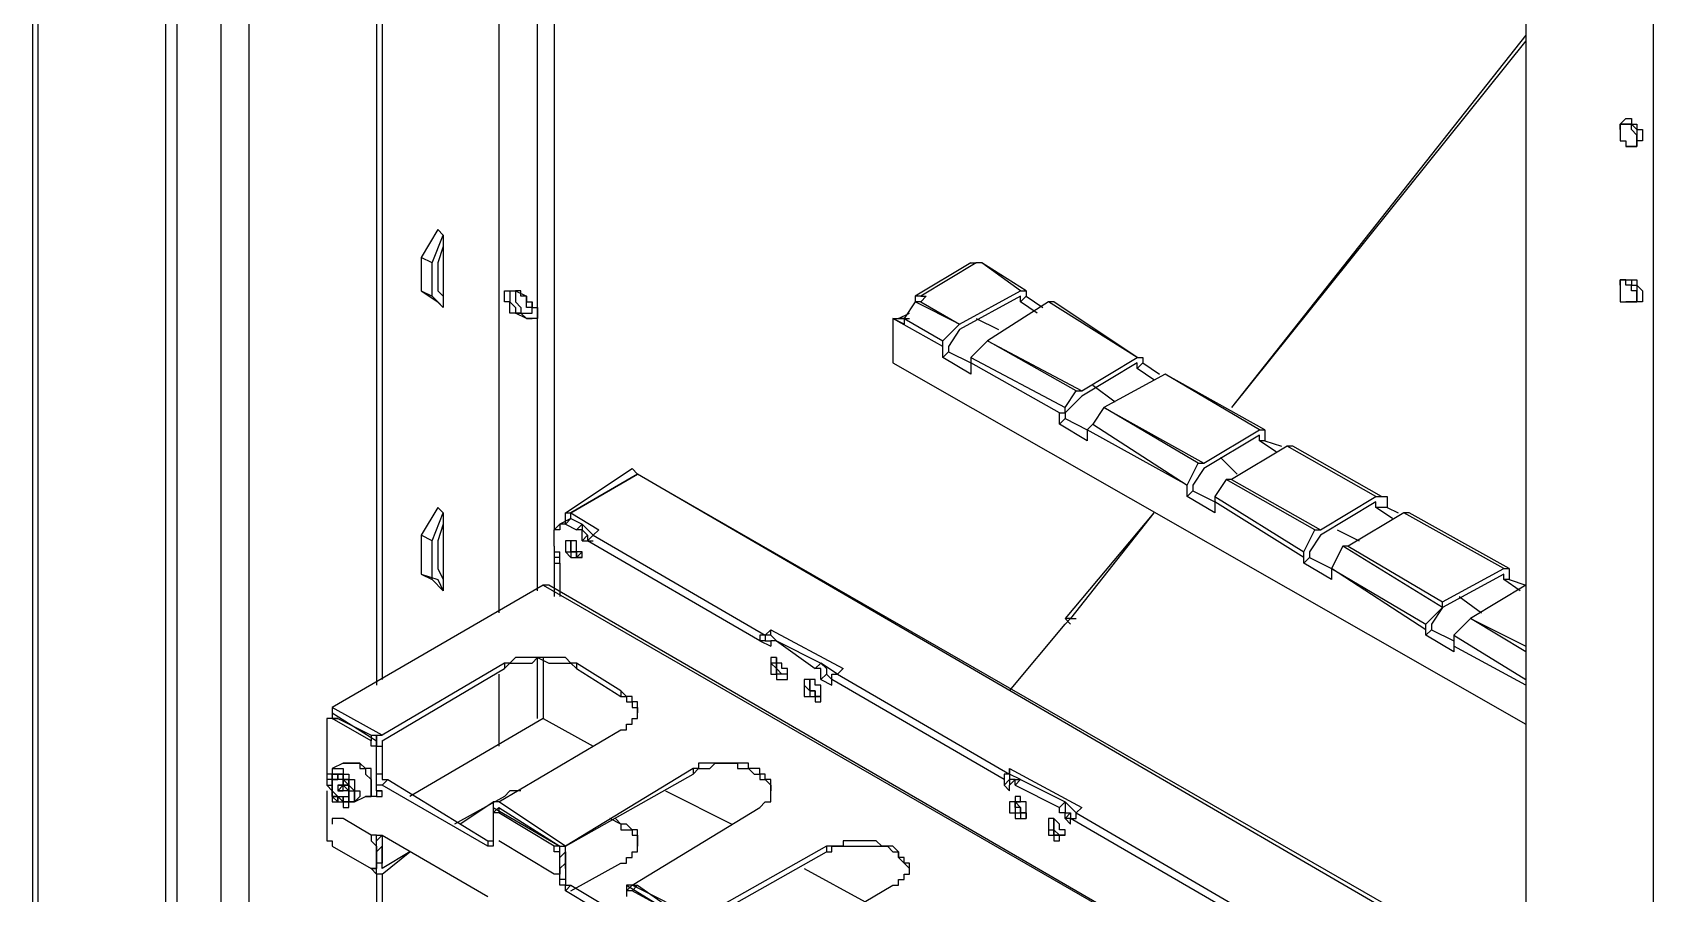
# Model space of a CAD drawing. Header units: millimetres. Extents: x 929 to 1725, y 58 to 532.
# Drawn here: x 1016.04 to 1050.21, y 164.45 to 182.59 of the extents above; entities that cross this region are included whole.
import ezdxf

# ---------------------------------------------------------------- set-up
doc = ezdxf.new("R2010")
doc.units = ezdxf.units.MM
doc.header["$MEASUREMENT"] = 0
doc.layers.add('TT-WIRE-EQPM', color=6, linetype='CONTINUOUS')

msp = doc.modelspace()

# ---------------------------------------------------------------- linework, layer by layer
at = {"layer": 'TT-WIRE-EQPM', "linetype": 'Continuous'}
for points in [[(1016.03762, 224.19909), (1016.03762, 94.98515)], [(1016.15466, 224.19909), (1016.15466, 94.86811)], [(1018.84662, 93.22953), (1018.84662, 222.67755)], [(1019.0807, 219.51742), (1019.0807, 96.27261)], [(1020.01704, 96.85782), (1020.01704, 219.04926)], [(1020.01704, 96.74077), (1020.01704, 219.04926)], [(1020.60224, 218.69813), (1020.60224, 99.78386)], [(1047.52181, 206.05764), (1047.52181, 76.72666), (1050.21377, 75.08808), (1050.21377, 204.41906)], [(1047.52181, 206.05764), (1047.52181, 76.72666)], [(1023.2942, 200.3226), (1023.2942, 168.83841)], [(1023.41124, 200.3226), (1023.41124, 168.95545)], [(1025.86912, 198.9181), (1025.86912, 170.35995)], [(1026.68841, 170.82811), (1026.68841, 198.33289)], [(1027.03953, 198.21585), (1027.03953, 172.11557)], [(1047.52181, 182.53227), (1041.31861, 174.69049)], [(1047.52181, 182.41523), (1041.31861, 174.69049)], [(1049.62856, 180.77665), (1049.51152, 180.65961)], [(1049.51152, 180.54257), (1049.51152, 180.65961), (1049.51152, 180.65961), (1049.51152, 180.65961), (1049.62856, 180.65961), (1049.62856, 180.65961)], [(1049.7456, 180.19144), (1049.86265, 180.19144), (1049.86265, 180.30848), (1049.86265, 180.42553), (1049.86265, 180.42553), (1049.7456, 180.54257), (1049.7456, 180.54257), (1049.7456, 180.65961), (1049.62856, 180.65961), (1049.62856, 180.65961), (1049.51152, 180.65961), (1049.51152, 180.65961), (1049.51152, 180.54257), (1049.51152, 180.54257), (1049.51152, 180.42553), (1049.51152, 180.42553), (1049.51152, 180.42553), (1049.51152, 180.30848), (1049.51152, 180.30848), (1049.62856, 180.30848), (1049.62856, 180.19144), (1049.7456, 180.19144)], [(1049.62856, 180.77665), (1049.7456, 180.77665), (1049.7456, 180.65961)], [(1049.62856, 180.65961), (1049.7456, 180.65961), (1049.7456, 180.65961), (1049.86265, 180.54257), (1049.86265, 180.54257), (1049.86265, 180.54257), (1049.86265, 180.42553), (1049.86265, 180.30848), (1049.86265, 180.19144), (1049.86265, 180.19144), (1049.7456, 180.19144), (1049.62856, 180.19144)], [(1049.7456, 180.65961), (1049.86265, 180.65961), (1049.86265, 180.65961), (1049.86265, 180.65961), (1049.86265, 180.54257), (1049.97969, 180.54257), (1049.97969, 180.30848), (1049.97969, 180.30848), (1049.86265, 180.30848), (1049.86265, 180.19144)], [(1049.62856, 180.19144), (1049.7456, 180.19144)], [(1024.46462, 177.73357), (1024.6987, 178.31878), (1024.58166, 178.43582), (1024.23053, 177.85061)], [(1024.6987, 178.08469), (1024.58166, 177.73357)], [(1024.6987, 178.31878), (1024.6987, 177.03132)], [(1024.6987, 178.08469), (1024.6987, 177.03132)], [(1024.46462, 177.03132), (1024.46462, 177.73357), (1024.23053, 177.85061), (1024.23053, 177.14836), (1024.46462, 177.03132)], [(1024.58166, 177.73357), (1024.58166, 177.14836)], [(1035.81765, 177.73357), (1034.64724, 177.03132)], [(1034.76428, 176.91428), (1035.58357, 176.44611), (1036.87103, 177.14836), (1036.05174, 177.73357), (1035.93469, 177.73357), (1034.76428, 177.03132), (1034.88132, 177.03132), (1034.76428, 176.91428)], [(1035.81765, 177.73357), (1035.81765, 177.73357), (1035.81765, 177.73357), (1035.93469, 177.73357)], [(1036.98807, 177.14836), (1036.05174, 177.73357), (1036.05174, 177.73357)], [(1049.51152, 177.2654), (1049.51152, 177.2654), (1049.51152, 177.38244), (1049.51152, 177.38244), (1049.62856, 177.38244), (1049.62856, 177.38244)], [(1049.62856, 177.38244), (1049.51152, 177.38244)], [(1049.7456, 176.91428), (1049.86265, 176.91428), (1049.86265, 176.91428), (1049.86265, 177.03132), (1049.86265, 177.03132), (1049.86265, 177.14836), (1049.7456, 177.14836), (1049.7456, 177.2654), (1049.7456, 177.2654), (1049.62856, 177.2654), (1049.62856, 177.38244), (1049.51152, 177.38244), (1049.51152, 177.2654), (1049.51152, 177.2654), (1049.51152, 177.2654), (1049.51152, 177.14836), (1049.51152, 177.14836), (1049.51152, 177.14836), (1049.51152, 177.14836), (1049.51152, 177.03132), (1049.51152, 177.03132), (1049.51152, 176.91428), (1049.62856, 176.91428), (1049.62856, 176.91428), (1049.7456, 176.91428)], [(1049.62856, 177.38244), (1049.7456, 177.38244), (1049.7456, 177.38244)], [(1049.62856, 177.38244), (1049.7456, 177.38244), (1049.7456, 177.2654), (1049.86265, 177.2654), (1049.86265, 177.14836), (1049.86265, 177.14836), (1049.86265, 177.03132), (1049.86265, 176.91428), (1049.86265, 176.91428), (1049.86265, 176.91428), (1049.86265, 176.91428), (1049.7456, 176.91428), (1049.7456, 176.91428), (1049.62856, 176.91428)], [(1049.7456, 177.38244), (1049.86265, 177.38244), (1049.86265, 177.38244), (1049.86265, 177.2654), (1049.86265, 177.2654), (1049.97969, 177.14836), (1049.97969, 176.91428), (1049.86265, 176.91428)], [(1024.23053, 177.14836), (1024.58166, 176.91428), (1024.6987, 176.79724)], [(1024.58166, 177.14836), (1024.6987, 177.03132)], [(1026.22024, 177.14836), (1026.45432, 177.03132), (1026.45432, 177.03132), (1026.45432, 177.03132), (1026.45432, 176.91428), (1026.57137, 176.91428), (1026.57137, 176.91428), (1026.57137, 176.91428), (1026.57137, 176.79724), (1026.68841, 176.79724), (1026.68841, 176.68019), (1026.68841, 176.68019), (1026.68841, 176.56315), (1026.68841, 176.56315), (1026.57137, 176.56315), (1026.57137, 176.56315), (1026.45432, 176.56315), (1026.22024, 176.68019), (1026.1032, 176.68019), (1026.1032, 176.68019), (1026.1032, 176.79724), (1026.1032, 176.79724), (1026.1032, 176.91428), (1025.98616, 176.91428), (1025.98616, 176.91428), (1025.98616, 177.03132), (1025.98616, 177.03132), (1025.98616, 177.14836), (1025.98616, 177.14836), (1026.1032, 177.14836), (1026.22024, 177.14836), (1026.22024, 177.14836)], [(1026.1032, 177.14836), (1026.1032, 177.14836), (1026.1032, 177.14836), (1026.1032, 177.03132), (1026.1032, 177.03132), (1026.1032, 176.91428), (1026.1032, 176.91428), (1026.1032, 176.91428), (1026.22024, 176.79724), (1026.22024, 176.79724), (1026.22024, 176.68019), (1026.33728, 176.68019), (1026.45432, 176.56315), (1026.57137, 176.56315)], [(1026.33728, 177.14836), (1026.22024, 177.14836), (1026.22024, 177.03132), (1026.22024, 177.03132), (1026.22024, 176.91428), (1026.22024, 176.91428), (1026.33728, 176.79724), (1026.33728, 176.79724), (1026.33728, 176.68019), (1026.45432, 176.68019)], [(1026.57137, 176.79724), (1026.45432, 176.79724), (1026.45432, 176.91428), (1026.45432, 176.91428), (1026.45432, 177.03132), (1026.33728, 177.03132), (1026.33728, 177.14836)], [(1036.87103, 177.14836), (1036.98807, 177.14836), (1036.98807, 177.14836), (1036.98807, 177.14836), (1036.98807, 177.14836)], [(1036.98807, 177.14836), (1036.98807, 177.03132), (1037.33919, 176.79724)], [(1049.51152, 177.2654), (1049.51152, 177.14836)], [(1024.6987, 176.79724), (1024.46462, 177.03132)], [(1024.6987, 177.03132), (1024.6987, 176.79724)], [(1026.45432, 176.68019), (1026.45432, 176.68019), (1026.45432, 176.68019), (1026.57137, 176.68019), (1026.57137, 176.79724), (1026.57137, 176.91428), (1026.57137, 176.91428)], [(1034.29611, 176.56315), (1034.41315, 176.56315), (1035.23245, 176.09499), (1035.58357, 176.44611), (1034.64724, 176.91428), (1034.41315, 176.56315)], [(1034.76428, 177.03132), (1034.64724, 177.03132), (1034.64724, 177.03132), (1034.64724, 176.91428)], [(1034.76428, 176.91428), (1034.64724, 176.91428), (1034.64724, 176.91428)], [(1036.87103, 177.03132), (1035.58357, 176.32907)], [(1036.16878, 176.09499), (1038.15849, 175.04161), (1039.3289, 175.74386), (1037.45624, 176.91428), (1036.16878, 176.09499)], [(1037.22215, 176.68019), (1036.87103, 176.91428), (1036.87103, 177.03132)], [(1036.98807, 177.03132), (1036.87103, 176.91428)], [(1037.57328, 176.91428), (1037.45624, 176.91428)], [(1039.3289, 175.74386), (1037.57328, 176.91428)], [(1049.62856, 176.91428), (1049.7456, 176.91428)], [(1026.33728, 176.68019), (1026.22024, 176.68019)], [(1046.00027, 169.6577), (1046.00027, 169.54066), (1045.41507, 169.89178), (1045.41507, 170.00882), (1043.42536, 171.29628), (1043.42536, 171.0622), (1042.84015, 171.41332), (1042.84015, 171.53036), (1040.96748, 172.70078), (1040.96748, 172.4667), (1040.38228, 172.81782), (1040.38228, 173.0519), (1038.27553, 174.22232), (1038.27553, 173.98824), (1037.69032, 174.33936), (1037.69032, 174.57345), (1035.81765, 175.62682), (1035.81765, 175.39274), (1035.23245, 175.74386), (1035.23245, 175.97794), (1034.17907, 176.56315), (1034.17907, 175.62682), (1047.52181, 168.01911)], [(1034.41315, 176.56315), (1034.41315, 176.56315), (1034.41315, 176.44611), (1034.41315, 176.44611), (1034.17907, 176.56315)], [(1034.17907, 176.56315), (1034.29611, 176.56315)], [(1034.29611, 176.56315), (1034.29611, 176.56315), (1034.5302, 176.68019)], [(1034.41315, 176.56315), (1034.29611, 176.56315)], [(1034.41315, 176.56315), (1034.5302, 176.56315)], [(1035.93469, 176.56315), (1036.40286, 176.32907)], [(1035.23245, 175.97794), (1035.23245, 175.97794), (1035.23245, 175.97794), (1035.23245, 175.97794), (1035.23245, 176.09499)], [(1035.58357, 176.32907), (1035.34949, 175.97794)], [(1037.80736, 174.69049), (1038.04144, 175.04161), (1036.16878, 176.09499), (1035.81765, 175.74386), (1037.80736, 174.69049)], [(1035.23245, 175.74386), (1035.34949, 175.8609)], [(1035.34949, 175.97794), (1035.34949, 175.8609), (1035.81765, 175.62682)], [(1035.81765, 175.74386), (1035.81765, 175.62682), (1035.81765, 175.62682), (1035.81765, 175.62682), (1035.81765, 175.62682)], [(1039.3289, 175.74386), (1039.44594, 175.74386), (1039.44594, 175.74386), (1039.44594, 175.62682)], [(1039.3289, 175.62682), (1038.15849, 174.92457)], [(1039.91411, 175.39274), (1038.62665, 174.69049), (1040.7334, 173.52007), (1041.90382, 174.22232), (1039.91411, 175.39274)], [(1039.68003, 175.27569), (1039.3289, 175.50978), (1039.3289, 175.62682)], [(1039.44594, 175.62682), (1039.3289, 175.50978)], [(1039.44594, 175.62682), (1039.44594, 175.62682), (1039.79707, 175.39274)], [(1042.02086, 174.22232), (1039.91411, 175.39274), (1039.91411, 175.39274)], [(1038.04144, 175.04161), (1038.04144, 175.04161), (1038.04144, 175.04161), (1038.15849, 175.04161)], [(1038.39257, 175.15865), (1038.86073, 174.80753)], [(1037.69032, 174.57345), (1037.69032, 174.57345), (1037.69032, 174.57345), (1037.80736, 174.57345), (1037.80736, 174.69049)], [(1038.15849, 174.92457), (1037.80736, 174.57345)], [(1038.62665, 174.69049), (1038.39257, 174.33936), (1040.38228, 173.0519), (1040.61636, 173.52007), (1038.62665, 174.69049)], [(1037.69032, 174.33936), (1037.80736, 174.4564)], [(1037.80736, 174.57345), (1037.80736, 174.4564), (1038.27553, 174.22232)], [(1038.39257, 174.33936), (1038.27553, 174.22232), (1038.27553, 174.22232), (1038.27553, 174.22232)], [(1041.90382, 174.10528), (1040.7334, 173.40303)], [(1041.90382, 174.22232), (1041.90382, 174.22232), (1042.02086, 174.22232), (1042.02086, 174.22232), (1042.02086, 174.22232)], [(1042.25494, 173.75415), (1041.90382, 173.98824), (1041.90382, 174.10528)], [(1042.02086, 173.98824), (1041.90382, 173.98824)], [(1042.02086, 174.22232), (1042.02086, 173.98824), (1042.37198, 173.8712)], [(1041.08453, 173.63711), (1041.43565, 173.28599)], [(1042.48902, 173.8712), (1041.31861, 173.16895), (1043.19127, 172.11557), (1044.36169, 172.81782), (1042.48902, 173.8712)], [(1044.47873, 172.81782), (1042.60607, 173.8712), (1042.48902, 173.8712)], [(1027.27362, 172.23261), (1027.27362, 172.4667), (1028.67811, 173.40303), (1028.67811, 173.40303)], [(1027.39066, 172.34965), (1027.39066, 172.4667), (1028.79516, 173.28599), (1028.67811, 173.40303)], [(1047.52181, 162.40112), (1028.79516, 173.28599), (1027.39066, 172.4667), (1027.97587, 172.11557), (1027.85882, 171.99853), (1031.48711, 169.89178)], [(1028.79516, 173.28599), (1028.67811, 173.40303)], [(1047.52181, 162.51816), (1028.79516, 173.28599)], [(1040.7334, 173.40303), (1040.49932, 173.0519)], [(1040.61636, 173.52007), (1040.7334, 173.52007), (1040.7334, 173.52007), (1040.7334, 173.52007)], [(1040.38228, 172.81782), (1040.49932, 172.93486)], [(1040.49932, 173.0519), (1040.49932, 172.93486), (1040.96748, 172.70078)], [(1043.07423, 172.11557), (1041.20157, 173.16895), (1040.96748, 172.81782), (1042.84015, 171.6474), (1043.07423, 172.11557)], [(1041.31861, 173.16895), (1041.20157, 173.16895)], [(1040.96748, 172.81782), (1040.96748, 172.81782), (1040.96748, 172.81782), (1040.96748, 172.70078), (1040.96748, 172.70078)], [(1044.36169, 172.70078), (1043.19127, 171.99853)], [(1044.36169, 172.81782), (1044.47873, 172.81782), (1044.47873, 172.81782), (1044.47873, 172.81782), (1044.47873, 172.81782), (1044.59577, 172.81782), (1044.59577, 172.81782)], [(1044.71282, 172.34965), (1044.36169, 172.58374), (1044.36169, 172.70078)], [(1044.59577, 172.81782), (1044.59577, 172.58374), (1044.82986, 172.4667)], [(1024.46462, 171.88149), (1024.6987, 172.4667), (1024.58166, 172.58374), (1024.23053, 171.99853)], [(1024.6987, 172.4667), (1024.6987, 171.0622)], [(1027.39066, 172.34965), (1027.15657, 172.23261)], [(1027.27362, 172.4667), (1027.39066, 172.4667)], [(1027.39066, 172.34965), (1027.27362, 172.23261)], [(1027.39066, 172.34965), (1027.39066, 172.4667)], [(1027.39066, 172.34965), (1027.39066, 172.34965), (1027.62474, 172.23261), (1027.62474, 172.11557), (1027.62474, 172.11557), (1027.62474, 172.11557), (1027.74178, 171.99853), (1027.74178, 171.99853), (1027.74178, 171.88149)], [(1039.68003, 172.4667), (1037.9244, 170.24291), (1037.9244, 170.24291), (1037.80736, 170.12586), (1037.80736, 170.12586)], [(1039.68003, 172.4667), (1037.80736, 170.24291)], [(1043.77648, 171.76445), (1045.76619, 170.59403), (1047.05365, 171.29628), (1044.9469, 172.4667), (1043.77648, 171.76445)], [(1044.59577, 172.58374), (1044.36169, 172.58374)], [(1045.06394, 172.4667), (1044.9469, 172.4667), (1044.9469, 172.4667)], [(1047.17069, 171.29628), (1045.06394, 172.4667)], [(1024.46462, 171.0622), (1024.46462, 171.88149), (1024.23053, 171.99853), (1024.23053, 171.17924), (1024.46462, 171.0622)], [(1024.6987, 172.23261), (1024.58166, 171.88149)], [(1024.6987, 172.11557), (1024.6987, 171.17924)], [(1027.15657, 172.23261), (1027.03953, 172.11557)], [(1027.03953, 171.76445), (1027.03953, 172.11557)], [(1027.15657, 172.11557), (1027.03953, 172.11557), (1027.03953, 172.11557)], [(1027.27362, 172.23261), (1027.15657, 172.23261), (1027.15657, 172.23261), (1027.15657, 172.11557)], [(1027.27362, 172.23261), (1027.5077, 172.11557), (1027.62474, 172.23261)], [(1027.62474, 171.88149), (1027.62474, 171.99853), (1027.62474, 171.99853), (1027.62474, 172.11557), (1027.5077, 172.11557), (1027.5077, 172.11557), (1027.5077, 172.11557)], [(1027.85882, 171.99853), (1027.62474, 172.23261)], [(1027.74178, 171.99853), (1027.62474, 171.88149)], [(1027.74178, 171.99853), (1027.62474, 171.88149)], [(1027.74178, 171.88149), (1027.74178, 171.88149), (1027.74178, 171.88149), (1027.85882, 171.99853), (1027.85882, 171.99853), (1027.85882, 171.99853)], [(1043.19127, 171.99853), (1042.95719, 171.6474)], [(1043.07423, 172.11557), (1043.19127, 172.11557), (1043.19127, 172.11557)], [(1043.5424, 172.11557), (1044.01057, 171.88149)], [(1024.58166, 171.88149), (1024.58166, 171.29628)], [(1027.03953, 171.76445), (1027.03953, 171.76445), (1027.03953, 171.6474), (1027.03953, 171.6474), (1027.03953, 171.6474), (1027.15657, 171.6474), (1027.15657, 171.6474)], [(1027.03953, 171.6474), (1027.03953, 170.82811)], [(1027.15657, 171.41332), (1027.15657, 171.6474)], [(1027.5077, 171.53036), (1027.5077, 171.53036), (1027.62474, 171.53036), (1027.62474, 171.6474), (1027.62474, 171.6474), (1027.5077, 171.6474), (1027.5077, 171.76445), (1027.5077, 171.76445), (1027.5077, 171.76445), (1027.5077, 171.88149), (1027.39066, 171.88149), (1027.39066, 171.88149), (1027.39066, 171.88149), (1027.39066, 171.88149), (1027.27362, 171.88149), (1027.27362, 171.88149), (1027.27362, 171.88149), (1027.27362, 171.88149), (1027.27362, 171.76445), (1027.27362, 171.76445), (1027.27362, 171.6474), (1027.27362, 171.6474), (1027.27362, 171.6474), (1027.39066, 171.53036), (1027.39066, 171.53036), (1027.5077, 171.53036)], [(1027.39066, 171.88149), (1027.27362, 171.88149), (1027.27362, 171.88149), (1027.27362, 171.76445), (1027.27362, 171.76445), (1027.27362, 171.6474), (1027.39066, 171.6474), (1027.39066, 171.6474), (1027.39066, 171.6474), (1027.39066, 171.53036), (1027.5077, 171.53036), (1027.62474, 171.6474), (1027.62474, 171.6474)], [(1027.39066, 171.88149), (1027.39066, 171.76445), (1027.39066, 171.76445), (1027.39066, 171.6474), (1027.39066, 171.6474), (1027.5077, 171.6474), (1027.5077, 171.53036), (1027.5077, 171.53036), (1027.5077, 171.6474)], [(1027.39066, 171.76445), (1027.39066, 171.88149)], [(1027.62474, 171.53036), (1027.5077, 171.53036), (1027.5077, 171.6474), (1027.39066, 171.6474), (1027.39066, 171.6474), (1027.39066, 171.6474), (1027.39066, 171.6474), (1027.39066, 171.76445), (1027.39066, 171.76445), (1027.39066, 171.88149), (1027.39066, 171.88149), (1027.39066, 171.88149)], [(1027.62474, 171.88149), (1027.74178, 171.88149)], [(1027.74178, 171.88149), (1027.85882, 171.88149)], [(1031.37007, 169.77474), (1027.74178, 171.88149)], [(1042.84015, 171.53036), (1042.84015, 171.6474), (1042.84015, 171.6474), (1042.84015, 171.6474), (1042.84015, 171.6474)], [(1042.95719, 171.6474), (1042.95719, 171.53036), (1043.42536, 171.29628)], [(1045.41507, 170.12586), (1045.76619, 170.47699), (1043.65944, 171.76445), (1043.42536, 171.29628), (1045.41507, 170.12586)], [(1043.77648, 171.76445), (1043.65944, 171.76445), (1043.65944, 171.76445)], [(1024.58166, 171.29628), (1024.6987, 171.0622)], [(1027.15657, 171.53036), (1027.03953, 171.53036), (1027.03953, 171.53036), (1027.03953, 171.41332), (1027.15657, 171.41332), (1027.15657, 171.41332), (1027.15657, 171.41332)], [(1027.03953, 171.53036), (1027.03953, 170.71107)], [(1027.15657, 171.41332), (1027.15657, 170.71107)], [(1042.84015, 171.41332), (1042.95719, 171.53036)], [(1047.05365, 171.29628), (1047.17069, 171.29628), (1047.17069, 171.29628)], [(1047.17069, 171.29628), (1047.17069, 171.0622), (1047.52181, 170.94516)], [(1026.80545, 170.94516), (1022.35787, 168.37024)], [(1024.23053, 171.17924), (1024.58166, 171.0622), (1024.6987, 170.82811)], [(1024.6987, 170.82811), (1024.46462, 171.0622)], [(1024.6987, 171.0622), (1024.6987, 170.82811)], [(1047.52181, 159.00691), (1026.92249, 170.94516), (1026.80545, 170.94516), (1047.52181, 159.00691)], [(1047.05365, 171.17924), (1045.76619, 170.47699)], [(1047.52181, 170.94516), (1046.3514, 170.24291), (1047.52181, 169.6577)], [(1047.40477, 170.82811), (1047.05365, 171.0622), (1047.05365, 171.17924)], [(1047.17069, 171.0622), (1047.05365, 171.0622)], [(1045.76619, 170.47699), (1045.76619, 170.59403), (1045.76619, 170.59403), (1045.76619, 170.59403)], [(1046.11731, 170.71107), (1046.58548, 170.35995)], [(1037.9244, 170.12586), (1037.80736, 170.24291)], [(1037.9244, 170.24291), (1037.80736, 170.24291)], [(1037.9244, 170.24291), (1038.04144, 170.24291)], [(1037.9244, 170.24291), (1038.04144, 170.24291)], [(1045.76619, 170.47699), (1045.53211, 170.12586)], [(1046.3514, 170.24291), (1046.00027, 169.89178), (1047.52181, 168.95545)], [(1047.52181, 169.54066), (1046.3514, 170.24291)], [(1031.60416, 170.00882), (1031.48711, 169.89178), (1031.37007, 169.89178), (1031.37007, 169.89178), (1031.37007, 169.89178), (1031.37007, 169.89178), (1031.37007, 169.77474), (1031.37007, 169.77474)], [(1031.48711, 169.89178), (1031.48711, 169.77474), (1031.60416, 169.77474)], [(1031.7212, 169.77474), (1031.60416, 169.89178), (1031.48711, 169.89178)], [(1031.60416, 169.89178), (1031.60416, 170.00882)], [(1031.60416, 170.00882), (1033.1257, 169.18953)], [(1036.63694, 168.72136), (1037.80736, 170.12586)], [(1045.41507, 170.00882), (1045.41507, 170.12586), (1045.41507, 170.12586), (1045.41507, 170.12586), (1045.41507, 170.12586)], [(1045.41507, 169.89178), (1045.53211, 170.00882)], [(1045.53211, 170.12586), (1045.53211, 170.00882), (1046.00027, 169.77474)], [(1046.00027, 169.89178), (1046.00027, 169.77474), (1046.00027, 169.77474), (1046.00027, 169.77474), (1046.00027, 169.6577)], [(1031.37007, 169.77474), (1031.60416, 169.6577)], [(1031.48711, 169.77474), (1031.37007, 169.77474)], [(1031.7212, 169.77474), (1031.60416, 169.77474), (1031.60416, 169.6577), (1031.60416, 169.6577)], [(1031.7212, 169.77474), (1031.60416, 169.77474)], [(1031.7212, 169.77474), (1031.7212, 169.77474), (1032.65753, 169.30657), (1032.77457, 169.18953), (1032.77457, 169.18953), (1032.77457, 169.07249), (1032.77457, 169.07249), (1032.89161, 168.95545)], [(1031.7212, 169.77474), (1031.7212, 169.77474), (1032.54049, 169.18953), (1032.65753, 169.30657)], [(1047.52181, 168.83841), (1046.00027, 169.6577)], [(1025.98616, 169.30657), (1023.41124, 167.78503)], [(1023.41124, 167.66799), (1025.98616, 169.18953)], [(1026.80545, 169.42361), (1026.80545, 168.13616), (1023.99645, 166.49757)], [(1027.5077, 169.30657), (1027.39066, 169.30657), (1027.27362, 169.42361), (1027.03953, 169.42361), (1026.45432, 169.42361), (1026.22024, 169.42361), (1026.1032, 169.30657), (1025.98616, 169.30657), (1025.98616, 169.18953), (1026.1032, 169.30657), (1026.22024, 169.30657), (1026.45432, 169.30657), (1026.57137, 169.30657), (1026.68841, 169.42361), (1026.92249, 169.30657), (1027.03953, 169.30657), (1027.27362, 169.30657), (1027.39066, 169.30657), (1027.5077, 169.18953)], [(1026.68841, 168.13616), (1026.68841, 169.42361)], [(1028.44403, 168.72136), (1027.5077, 169.30657), (1027.5077, 169.18953), (1028.44403, 168.60432)], [(1031.83824, 168.95545), (1031.95528, 168.95545), (1031.95528, 168.95545), (1031.95528, 169.07249), (1031.95528, 169.18953), (1031.95528, 169.18953), (1031.83824, 169.18953), (1031.83824, 169.30657), (1031.83824, 169.30657), (1031.83824, 169.30657), (1031.7212, 169.30657), (1031.7212, 169.42361), (1031.60416, 169.42361), (1031.60416, 169.30657), (1031.60416, 169.30657), (1031.60416, 169.30657), (1031.60416, 169.30657), (1031.60416, 169.18953), (1031.60416, 169.18953), (1031.60416, 169.07249), (1031.7212, 169.07249), (1031.7212, 169.07249), (1031.7212, 168.95545), (1031.7212, 168.95545), (1031.83824, 168.95545)], [(1031.7212, 169.30657), (1031.7212, 169.42361), (1031.7212, 169.42361), (1031.7212, 169.30657), (1031.7212, 169.30657), (1031.60416, 169.30657), (1031.60416, 169.30657), (1031.7212, 169.18953), (1031.7212, 169.18953), (1031.7212, 169.07249), (1031.7212, 169.07249), (1031.7212, 169.07249), (1031.7212, 168.95545), (1031.95528, 168.95545), (1031.95528, 169.07249), (1031.95528, 169.07249)], [(1031.95528, 169.07249), (1031.83824, 169.07249), (1031.83824, 169.07249), (1031.7212, 169.07249), (1031.7212, 169.18953), (1031.7212, 169.18953), (1031.7212, 169.18953), (1031.7212, 169.30657), (1031.7212, 169.30657), (1031.7212, 169.30657), (1031.7212, 169.42361)], [(1031.7212, 169.30657), (1031.7212, 169.30657), (1031.7212, 169.18953), (1031.7212, 169.18953), (1031.83824, 169.07249), (1031.83824, 169.07249), (1031.83824, 169.07249)], [(1032.65753, 168.95545), (1032.65753, 169.07249), (1032.65753, 169.07249), (1032.65753, 169.18953), (1032.65753, 169.18953), (1032.65753, 169.18953), (1032.54049, 169.18953)], [(1033.00865, 169.07249), (1032.65753, 169.30657)], [(1032.89161, 168.83841), (1032.89161, 168.95545), (1032.89161, 168.95545), (1032.89161, 168.95545), (1032.89161, 168.95545), (1032.89161, 169.07249), (1032.89161, 169.07249), (1032.89161, 169.07249), (1033.00865, 169.07249), (1033.1257, 169.18953)], [(1025.86912, 169.07249), (1025.86912, 167.55095)], [(1032.65753, 168.60432), (1032.65753, 168.60432), (1032.65753, 168.60432), (1032.65753, 168.60432), (1032.65753, 168.72136), (1032.65753, 168.83841), (1032.65753, 168.83841), (1032.54049, 168.83841), (1032.54049, 168.95545), (1032.54049, 168.95545), (1032.3064, 168.95545), (1032.3064, 168.95545), (1032.3064, 168.83841), (1032.3064, 168.83841), (1032.3064, 168.72136), (1032.3064, 168.72136), (1032.3064, 168.72136), (1032.3064, 168.60432), (1032.42345, 168.60432), (1032.42345, 168.60432), (1032.54049, 168.60432), (1032.54049, 168.48728), (1032.65753, 168.48728), (1032.65753, 168.60432)], [(1032.54049, 168.95545), (1032.42345, 168.95545), (1032.42345, 168.95545), (1032.3064, 168.95545), (1032.3064, 168.83841), (1032.3064, 168.83841), (1032.42345, 168.72136), (1032.42345, 168.72136), (1032.42345, 168.60432), (1032.42345, 168.60432), (1032.54049, 168.60432), (1032.54049, 168.60432), (1032.65753, 168.60432), (1032.65753, 168.60432), (1032.65753, 168.60432), (1032.65753, 168.60432)], [(1032.42345, 168.95545), (1032.42345, 168.83841), (1032.42345, 168.72136), (1032.54049, 168.72136), (1032.54049, 168.72136), (1032.54049, 168.60432), (1032.65753, 168.60432)], [(1032.65753, 168.60432), (1032.54049, 168.60432), (1032.54049, 168.60432), (1032.54049, 168.60432), (1032.54049, 168.72136), (1032.42345, 168.72136), (1032.42345, 168.83841), (1032.42345, 168.83841), (1032.42345, 168.95545), (1032.42345, 168.95545)], [(1032.77457, 169.07249), (1032.65753, 168.95545)], [(1032.77457, 169.07249), (1032.65753, 168.95545), (1032.65753, 168.95545)], [(1032.65753, 168.95545), (1032.89161, 168.83841)], [(1036.5199, 166.8487), (1032.89161, 168.95545)], [(1033.00865, 169.07249), (1036.63694, 166.96574)], [(1025.86912, 166.38053), (1028.44403, 167.90207), (1028.56107, 167.90207), (1028.56107, 168.01911), (1028.67811, 168.01911), (1028.67811, 168.13616), (1028.79516, 168.13616), (1028.79516, 168.13616), (1028.79516, 168.2532), (1028.79516, 168.37024), (1028.79516, 168.37024), (1028.79516, 168.48728), (1028.67811, 168.48728), (1028.67811, 168.60432), (1028.56107, 168.60432), (1028.56107, 168.60432), (1028.44403, 168.72136)], [(1028.44403, 168.72136), (1028.44403, 168.60432)], [(1028.44403, 168.60432), (1028.44403, 168.60432), (1028.56107, 168.60432), (1028.56107, 168.48728), (1028.67811, 168.48728), (1028.67811, 168.48728), (1028.67811, 168.37024), (1028.79516, 168.37024), (1028.79516, 168.2532)], [(1022.35787, 168.37024), (1022.35787, 168.37024), (1022.35787, 168.2532), (1022.35787, 168.2532), (1023.2942, 167.66799), (1023.2942, 167.66799), (1023.2942, 167.78503), (1023.41124, 167.78503), (1022.35787, 168.37024)], [(1022.35787, 168.2532), (1022.35787, 168.13616)], [(1023.41124, 166.73166), (1023.2942, 166.73166), (1023.2942, 166.8487), (1023.2942, 166.8487), (1023.2942, 166.8487), (1023.2942, 166.96574), (1023.2942, 167.55095), (1023.2942, 167.55095), (1023.17716, 167.55095), (1023.17716, 167.66799), (1023.17716, 167.66799), (1023.17716, 167.66799), (1023.17716, 167.66799), (1022.35787, 168.13616), (1022.35787, 168.13616), (1022.35787, 168.13616), (1022.24083, 168.13616), (1022.24083, 166.96574)], [(1022.35787, 168.13616), (1022.47491, 168.13616), (1023.17716, 167.78503), (1023.2942, 167.78503), (1023.2942, 167.66799), (1023.2942, 167.66799), (1023.2942, 167.66799), (1023.2942, 167.55095), (1023.41124, 167.55095), (1023.41124, 167.55095)], [(1022.47491, 168.13616), (1022.35787, 168.13616)], [(1026.80545, 168.13616), (1027.85882, 167.55095)], [(1023.17716, 167.78503), (1023.17716, 167.66799)], [(1023.2942, 166.61462), (1023.2942, 167.66799)], [(1023.2942, 167.55095), (1023.41124, 167.55095)], [(1023.41124, 167.66799), (1023.41124, 166.8487)], [(1023.41124, 167.55095), (1023.41124, 166.96574), (1023.41124, 166.96574), (1023.41124, 166.8487), (1023.41124, 166.8487), (1023.52828, 166.8487), (1025.63503, 165.56124), (1025.75207, 165.56124)], [(1022.59195, 167.19982), (1022.35787, 167.08278), (1022.35787, 167.08278), (1022.47491, 167.08278), (1022.47491, 167.08278), (1022.59195, 167.08278), (1022.59195, 166.96574), (1022.59195, 166.96574), (1022.59195, 166.96574), (1022.70899, 166.96574), (1022.70899, 166.8487), (1022.70899, 166.8487), (1022.70899, 166.8487), (1022.82603, 166.8487), (1022.82603, 166.73166), (1022.82603, 166.73166), (1022.82603, 166.61462), (1022.94308, 166.61462), (1022.94308, 166.49757), (1022.82603, 166.38053), (1022.82603, 166.38053), (1022.82603, 166.38053), (1023.06012, 166.49757)], [(1023.17716, 166.73166), (1023.17716, 166.8487), (1023.17716, 166.96574), (1023.17716, 167.08278), (1023.06012, 167.08278), (1023.06012, 167.08278), (1023.06012, 167.08278), (1022.94308, 167.19982), (1022.94308, 167.19982), (1022.94308, 167.19982), (1022.94308, 167.19982), (1022.59195, 167.19982), (1022.82603, 167.19982), (1022.94308, 167.19982), (1022.94308, 167.19982), (1022.94308, 167.08278), (1023.06012, 167.08278), (1023.06012, 167.08278), (1023.06012, 166.96574), (1023.06012, 166.96574), (1023.17716, 166.8487), (1023.17716, 166.8487), (1023.17716, 166.8487), (1023.17716, 166.61462), (1023.17716, 166.61462), (1023.17716, 166.49757), (1023.06012, 166.49757), (1023.17716, 166.49757), (1023.17716, 166.61462), (1023.17716, 166.61462), (1023.17716, 166.61462), (1023.17716, 166.73166)], [(1028.67811, 164.62491), (1031.37007, 166.26349), (1031.37007, 166.26349), (1031.37007, 166.26349), (1031.37007, 166.26349), (1031.48711, 166.38053), (1031.48711, 166.38053), (1031.60416, 166.38053), (1031.60416, 166.49757), (1031.60416, 166.49757), (1031.60416, 166.61462), (1031.60416, 166.61462), (1031.60416, 166.73166), (1031.60416, 166.73166), (1031.60416, 166.8487), (1031.60416, 166.8487), (1031.48711, 166.8487), (1031.48711, 166.96574), (1031.37007, 166.96574), (1031.37007, 166.96574), (1031.37007, 167.08278), (1031.25303, 167.08278), (1031.13599, 167.08278), (1031.13599, 167.19982), (1031.01895, 167.19982), (1031.01895, 167.19982), (1030.19966, 167.19982), (1030.19966, 167.19982), (1030.08261, 167.19982), (1030.08261, 167.08278), (1029.96557, 167.08278), (1029.96557, 167.08278)], [(1029.96557, 166.96574), (1029.96557, 166.96574), (1029.96557, 166.96574), (1030.08261, 167.08278), (1030.08261, 167.08278), (1030.19966, 167.08278), (1030.3167, 167.08278), (1030.43374, 167.19982), (1030.90191, 167.19982), (1030.90191, 167.08278), (1031.13599, 167.08278), (1031.13599, 167.08278), (1031.13599, 167.08278), (1031.25303, 166.96574), (1031.37007, 166.96574), (1031.37007, 166.96574), (1031.37007, 166.96574), (1031.37007, 166.8487), (1031.48711, 166.8487), (1031.48711, 166.8487), (1031.60416, 166.73166), (1031.60416, 166.73166), (1031.60416, 166.73166), (1031.60416, 166.61462), (1031.60416, 166.61462)], [(1022.35787, 167.08278), (1022.35787, 167.08278), (1022.35787, 166.96574), (1022.24083, 166.96574), (1022.24083, 166.8487), (1022.24083, 166.8487), (1022.24083, 166.73166), (1022.24083, 166.73166), (1022.35787, 166.61462), (1022.35787, 166.61462), (1022.35787, 166.61462), (1022.35787, 166.49757), (1022.35787, 166.49757), (1022.35787, 166.38053), (1022.47491, 166.38053), (1022.47491, 166.38053), (1022.47491, 166.38053), (1022.59195, 166.38053), (1022.59195, 166.38053), (1022.59195, 166.26349), (1022.70899, 166.26349), (1022.70899, 166.38053), (1022.82603, 166.38053)], [(1022.70899, 166.38053), (1022.70899, 166.38053), (1022.82603, 166.38053), (1022.82603, 166.61462), (1022.70899, 166.73166), (1022.70899, 166.73166), (1022.70899, 166.8487), (1022.59195, 166.8487), (1022.59195, 166.8487), (1022.59195, 166.8487), (1022.59195, 166.96574), (1022.59195, 166.96574), (1022.47491, 166.96574), (1022.35787, 166.96574), (1022.35787, 166.96574), (1022.35787, 166.8487), (1022.24083, 166.8487), (1022.24083, 166.73166), (1022.35787, 166.73166), (1022.35787, 166.61462), (1022.35787, 166.61462), (1022.35787, 166.49757), (1022.35787, 166.49757), (1022.47491, 166.38053), (1022.47491, 166.38053), (1022.59195, 166.38053), (1022.59195, 166.38053), (1022.70899, 166.38053)], [(1022.35787, 166.96574), (1022.35787, 166.96574), (1022.35787, 166.96574), (1022.47491, 166.96574), (1022.59195, 166.96574), (1022.59195, 166.8487), (1022.59195, 166.8487), (1022.59195, 166.8487), (1022.70899, 166.8487), (1022.70899, 166.73166), (1022.70899, 166.73166), (1022.70899, 166.61462), (1022.82603, 166.61462), (1022.82603, 166.49757), (1022.82603, 166.38053), (1022.70899, 166.38053), (1022.70899, 166.38053), (1022.70899, 166.38053), (1022.70899, 166.38053), (1022.70899, 166.61462), (1022.70899, 166.73166), (1022.70899, 166.73166), (1022.59195, 166.8487), (1022.59195, 166.8487), (1022.59195, 166.8487), (1022.59195, 166.8487), (1022.59195, 166.8487), (1022.59195, 166.96574), (1022.35787, 166.96574), (1022.35787, 166.8487), (1022.35787, 166.8487), (1022.24083, 166.8487), (1022.24083, 166.73166), (1022.35787, 166.73166), (1022.35787, 166.61462), (1022.35787, 166.61462), (1022.35787, 166.61462), (1022.35787, 166.49757), (1022.35787, 166.49757), (1022.47491, 166.38053), (1022.47491, 166.38053), (1022.59195, 166.38053), (1022.59195, 166.38053), (1022.59195, 166.38053), (1022.59195, 166.38053), (1022.70899, 166.38053)], [(1022.47491, 166.8487), (1022.47491, 166.96574), (1022.35787, 166.96574), (1022.35787, 166.8487), (1022.35787, 166.8487), (1022.35787, 166.96574), (1022.47491, 166.96574), (1022.47491, 166.8487)], [(1022.59195, 166.49757), (1022.70899, 166.49757), (1022.70899, 166.49757), (1022.70899, 166.61462), (1022.70899, 166.61462), (1022.59195, 166.61462), (1022.59195, 166.73166), (1022.59195, 166.73166), (1022.59195, 166.8487), (1022.59195, 166.8487), (1022.59195, 166.8487), (1022.35787, 166.8487), (1022.35787, 166.8487), (1022.35787, 166.73166), (1022.35787, 166.73166), (1022.35787, 166.61462), (1022.35787, 166.61462), (1022.35787, 166.61462), (1022.47491, 166.49757), (1022.47491, 166.49757), (1022.59195, 166.49757), (1022.59195, 166.38053), (1022.59195, 166.38053), (1022.59195, 166.49757), (1022.70899, 166.49757)], [(1022.47491, 166.8487), (1022.35787, 166.8487)], [(1022.59195, 166.38053), (1022.59195, 166.49757), (1022.70899, 166.49757), (1022.70899, 166.49757), (1022.70899, 166.61462), (1022.70899, 166.61462), (1022.59195, 166.73166), (1022.59195, 166.73166), (1022.59195, 166.8487), (1022.59195, 166.8487), (1022.59195, 166.8487), (1022.47491, 166.8487), (1022.47491, 166.8487), (1022.35787, 166.8487), (1022.35787, 166.8487), (1022.35787, 166.8487), (1022.35787, 166.8487), (1022.35787, 166.73166), (1022.35787, 166.73166), (1022.35787, 166.61462), (1022.35787, 166.61462), (1022.35787, 166.61462), (1022.35787, 166.49757), (1022.47491, 166.49757), (1022.47491, 166.49757), (1022.47491, 166.49757), (1022.59195, 166.38053), (1022.59195, 166.38053)], [(1022.35787, 166.8487), (1022.35787, 166.8487), (1022.35787, 166.8487), (1022.35787, 166.73166), (1022.35787, 166.73166), (1022.35787, 166.61462), (1022.35787, 166.61462)], [(1022.35787, 166.8487), (1022.35787, 166.73166)], [(1022.35787, 166.61462), (1022.35787, 166.73166), (1022.35787, 166.73166), (1022.35787, 166.73166), (1022.35787, 166.8487), (1022.35787, 166.8487), (1022.35787, 166.8487)], [(1022.35787, 166.8487), (1022.35787, 166.8487), (1022.35787, 166.8487), (1022.47491, 166.8487)], [(1022.70899, 166.73166), (1022.70899, 166.73166), (1022.59195, 166.73166), (1022.59195, 166.8487), (1022.59195, 166.8487), (1022.59195, 166.8487), (1022.59195, 166.8487), (1022.59195, 166.8487), (1022.59195, 166.73166), (1022.59195, 166.73166), (1022.70899, 166.73166)], [(1023.41124, 166.96574), (1023.2942, 166.96574)], [(1023.52828, 166.8487), (1023.41124, 166.73166)], [(1029.96557, 167.08278), (1027.27362, 165.4442)], [(1027.27362, 165.09307), (1027.27362, 165.4442), (1029.96557, 166.96574)], [(1029.96557, 167.08278), (1029.96557, 166.96574)], [(1036.63694, 167.08278), (1036.63694, 166.96574), (1036.5199, 166.96574), (1036.5199, 166.96574), (1036.5199, 166.8487), (1036.5199, 166.8487), (1036.5199, 166.8487), (1036.5199, 166.73166)], [(1036.63694, 166.8487), (1036.5199, 166.73166)], [(1036.63694, 166.96574), (1036.63694, 167.08278)], [(1036.63694, 167.08278), (1038.15849, 166.26349)], [(1036.87103, 166.8487), (1036.63694, 166.96574), (1036.63694, 166.8487)], [(1036.75399, 166.73166), (1036.75399, 166.73166), (1036.75399, 166.8487), (1036.63694, 166.8487), (1036.63694, 166.73166), (1036.63694, 166.73166), (1036.63694, 166.73166)], [(1036.75399, 166.8487), (1036.63694, 166.73166)], [(1036.75399, 166.8487), (1036.87103, 166.8487), (1037.80736, 166.38053), (1037.80736, 166.38053), (1037.80736, 166.26349), (1037.80736, 166.26349), (1037.80736, 166.26349), (1037.80736, 166.14645), (1037.9244, 166.14645), (1037.9244, 166.14645), (1037.9244, 166.02941), (1037.9244, 166.02941)], [(1036.87103, 166.8487), (1036.75399, 166.73166), (1037.69032, 166.26349), (1037.80736, 166.38053)], [(1022.24083, 166.61462), (1022.24083, 165.67828), (1022.24083, 165.56124), (1022.35787, 165.56124), (1022.35787, 165.56124), (1022.35787, 165.4442), (1022.35787, 165.4442), (1022.35787, 165.4442), (1022.35787, 165.4442), (1023.17716, 164.97603), (1023.17716, 164.97603), (1023.17716, 164.97603), (1023.17716, 164.97603), (1023.2942, 164.97603), (1023.2942, 165.09307), (1023.2942, 165.56124), (1023.2942, 165.67828), (1023.2942, 165.67828), (1023.41124, 165.67828), (1025.63503, 164.39082)], [(1022.35787, 166.61462), (1022.35787, 166.61462), (1022.35787, 166.49757), (1022.35787, 166.49757), (1022.35787, 166.49757), (1022.47491, 166.49757), (1022.47491, 166.38053), (1022.47491, 166.38053)], [(1022.47491, 166.49757), (1022.47491, 166.49757), (1022.47491, 166.49757), (1022.35787, 166.49757), (1022.35787, 166.61462), (1022.35787, 166.61462)], [(1022.59195, 166.73166), (1022.47491, 166.61462), (1022.47491, 166.61462), (1022.47491, 166.61462)], [(1022.47491, 166.73166), (1022.47491, 166.61462)], [(1022.47491, 166.73166), (1022.47491, 166.61462)], [(1022.47491, 166.73166), (1022.59195, 166.73166)], [(1022.59195, 166.73166), (1022.47491, 166.73166), (1022.47491, 166.73166)], [(1022.59195, 166.73166), (1022.47491, 166.73166)], [(1022.59195, 166.61462), (1022.59195, 166.61462), (1022.59195, 166.61462), (1022.47491, 166.61462), (1022.59195, 166.61462)], [(1022.59195, 166.61462), (1022.47491, 166.61462), (1022.47491, 166.61462)], [(1022.47491, 166.38053), (1022.47491, 166.49757)], [(1022.59195, 166.61462), (1022.59195, 166.73166)], [(1022.70899, 166.49757), (1022.70899, 166.38053), (1022.70899, 166.49757), (1022.70899, 166.49757), (1022.70899, 166.61462), (1022.70899, 166.61462), (1022.70899, 166.61462)], [(1022.70899, 166.61462), (1022.70899, 166.61462), (1022.70899, 166.61462), (1022.70899, 166.49757), (1022.70899, 166.49757)], [(1022.70899, 166.49757), (1022.70899, 166.38053)], [(1023.17716, 166.49757), (1023.06012, 166.49757)], [(1023.2942, 166.61462), (1023.2942, 166.49757), (1023.2942, 166.49757), (1023.17716, 166.49757)], [(1023.2942, 166.61462), (1023.41124, 166.61462)], [(1023.2942, 166.49757), (1023.2942, 166.49757), (1023.41124, 166.49757), (1023.41124, 166.61462), (1023.41124, 166.61462), (1023.2942, 166.61462)], [(1028.44403, 163.80562), (1027.27362, 164.50787), (1027.27362, 164.62491), (1027.15657, 164.62491), (1027.15657, 164.62491), (1027.15657, 164.62491), (1027.15657, 164.74195), (1027.15657, 165.21012), (1027.15657, 165.32716), (1027.15657, 165.32716), (1027.03953, 165.32716), (1027.03953, 165.4442), (1027.03953, 165.4442), (1025.86912, 166.14645), (1025.86912, 166.14645), (1025.75207, 166.14645), (1025.75207, 166.14645), (1025.75207, 166.02941), (1025.75207, 165.56124), (1025.75207, 165.4442), (1025.63503, 165.4442), (1023.41124, 166.73166)], [(1025.98616, 166.49757), (1024.93278, 165.91237)], [(1026.33728, 166.61462), (1026.33728, 166.61462), (1026.33728, 166.61462), (1026.1032, 166.61462), (1026.1032, 166.61462), (1026.1032, 166.61462), (1025.98616, 166.49757), (1025.98616, 166.49757)], [(1029.38036, 166.61462), (1030.78486, 165.91237)], [(1036.5199, 166.73166), (1036.63694, 166.61462)], [(1036.63694, 166.61462), (1036.63694, 166.73166)], [(1036.98807, 166.02941), (1036.98807, 166.02941), (1036.98807, 166.02941), (1036.98807, 166.14645), (1036.98807, 166.26349), (1036.98807, 166.26349), (1036.98807, 166.38053), (1036.98807, 166.38053), (1036.98807, 166.38053), (1036.87103, 166.38053), (1036.87103, 166.38053), (1036.87103, 166.49757), (1036.75399, 166.49757), (1036.75399, 166.38053), (1036.63694, 166.38053), (1036.63694, 166.38053), (1036.63694, 166.38053), (1036.63694, 166.26349), (1036.63694, 166.14645), (1036.75399, 166.14645), (1036.75399, 166.14645), (1036.75399, 166.02941), (1036.87103, 166.02941), (1036.98807, 166.02941)], [(1022.59195, 166.38053), (1022.59195, 166.38053), (1022.70899, 166.38053), (1022.70899, 166.38053), (1022.59195, 166.38053), (1022.59195, 166.38053)], [(1022.70899, 166.38053), (1022.59195, 166.38053)], [(1025.04982, 165.91237), (1025.75207, 166.38053)], [(1025.86912, 166.38053), (1025.75207, 166.38053), (1025.75207, 166.26349), (1025.75207, 166.26349), (1027.15657, 165.4442), (1027.15657, 165.4442), (1027.27362, 165.4442), (1025.86912, 166.38053)], [(1025.75207, 166.26349), (1025.75207, 166.14645)], [(1025.86912, 166.26349), (1025.75207, 166.14645)], [(1025.86912, 166.26349), (1025.86912, 166.26349), (1027.15657, 165.4442), (1027.15657, 165.4442), (1027.15657, 165.4442)], [(1025.86912, 166.26349), (1025.86912, 166.14645)], [(1036.75399, 166.38053), (1036.75399, 166.38053), (1036.87103, 166.26349), (1036.87103, 166.26349), (1036.87103, 166.14645), (1036.98807, 166.14645), (1036.98807, 166.02941), (1036.98807, 166.02941), (1036.98807, 166.14645)], [(1036.87103, 166.38053), (1036.75399, 166.38053), (1036.75399, 166.38053), (1036.75399, 166.38053), (1036.75399, 166.26349), (1036.75399, 166.26349), (1036.75399, 166.26349), (1036.75399, 166.14645), (1036.87103, 166.14645), (1036.87103, 166.02941), (1036.98807, 166.02941), (1036.98807, 166.14645)], [(1036.98807, 166.02941), (1036.98807, 166.02941), (1036.98807, 166.14645), (1036.87103, 166.14645), (1036.87103, 166.14645), (1036.87103, 166.14645), (1036.87103, 166.26349), (1036.87103, 166.26349), (1036.75399, 166.26349), (1036.75399, 166.38053), (1036.75399, 166.38053), (1036.75399, 166.38053), (1036.87103, 166.38053)], [(1037.80736, 166.02941), (1037.80736, 166.14645), (1037.80736, 166.14645), (1037.69032, 166.14645), (1037.69032, 166.26349), (1037.69032, 166.26349), (1037.69032, 166.26349)], [(1038.04144, 166.14645), (1037.80736, 166.38053)], [(1037.9244, 166.14645), (1037.80736, 166.02941), (1037.80736, 166.02941)], [(1037.9244, 165.91237), (1037.9244, 166.02941), (1037.9244, 166.02941), (1038.04144, 166.02941), (1038.04144, 166.14645), (1038.04144, 166.14645), (1038.04144, 166.14645), (1038.15849, 166.26349)], [(1038.04144, 166.14645), (1041.66973, 164.0397)], [(1022.59195, 166.02941), (1022.47491, 166.02941), (1022.35787, 166.02941), (1022.35787, 166.02941), (1022.35787, 165.91237)], [(1023.17716, 165.67828), (1023.17716, 165.67828), (1022.59195, 166.02941), (1022.47491, 166.02941)], [(1028.44403, 165.09307), (1028.56107, 165.09307), (1028.56107, 165.21012), (1028.67811, 165.21012), (1028.67811, 165.32716), (1028.67811, 165.32716), (1028.67811, 165.32716), (1028.79516, 165.32716), (1028.79516, 165.4442), (1028.79516, 165.4442), (1028.79516, 165.56124), (1028.79516, 165.67828), (1028.79516, 165.79532), (1028.67811, 165.79532), (1028.67811, 165.79532), (1028.67811, 165.79532), (1028.67811, 165.79532), (1028.56107, 165.91237), (1028.56107, 165.91237), (1028.44403, 165.91237), (1028.44403, 165.91237), (1028.20995, 166.02941)], [(1028.44403, 165.91237), (1028.32699, 166.02941)], [(1028.44403, 165.91237), (1028.44403, 165.79532), (1028.56107, 165.79532), (1028.56107, 165.79532), (1028.67811, 165.79532), (1028.67811, 165.67828), (1028.67811, 165.67828), (1028.79516, 165.67828), (1028.79516, 165.4442)], [(1037.69032, 165.56124), (1037.69032, 165.67828), (1037.80736, 165.67828), (1037.80736, 165.67828), (1037.80736, 165.79532), (1037.69032, 165.79532), (1037.69032, 165.91237), (1037.69032, 165.91237), (1037.57328, 166.02941), (1037.57328, 166.02941), (1037.57328, 166.02941), (1037.45624, 166.02941), (1037.45624, 166.02941), (1037.45624, 165.91237), (1037.45624, 165.91237), (1037.45624, 165.79532), (1037.45624, 165.79532), (1037.45624, 165.79532), (1037.45624, 165.67828), (1037.57328, 165.67828), (1037.57328, 165.67828), (1037.57328, 165.67828), (1037.57328, 165.56124), (1037.69032, 165.56124)], [(1037.57328, 166.02941), (1037.57328, 166.02941), (1037.57328, 166.02941), (1037.57328, 166.02941), (1037.57328, 166.02941), (1037.45624, 166.02941), (1037.45624, 165.91237), (1037.45624, 165.91237), (1037.45624, 165.79532), (1037.45624, 165.79532), (1037.57328, 165.79532), (1037.57328, 165.79532), (1037.57328, 165.67828), (1037.57328, 165.67828), (1037.57328, 165.67828), (1037.69032, 165.67828), (1037.69032, 165.67828), (1037.80736, 165.67828), (1037.80736, 165.79532)], [(1037.57328, 166.02941), (1037.57328, 165.91237), (1037.57328, 165.91237), (1037.57328, 165.79532), (1037.57328, 165.79532), (1037.57328, 165.79532), (1037.69032, 165.67828), (1037.69032, 165.67828), (1037.69032, 165.67828)], [(1037.80736, 165.67828), (1037.57328, 165.67828), (1037.57328, 165.79532), (1037.57328, 165.79532), (1037.57328, 165.79532), (1037.57328, 165.79532), (1037.57328, 165.91237), (1037.57328, 165.91237), (1037.57328, 166.02941), (1037.57328, 166.02941), (1037.57328, 166.02941)], [(1037.80736, 166.02941), (1037.9244, 165.91237)], [(1037.9244, 166.02941), (1037.80736, 166.02941)], [(1041.55269, 163.92266), (1037.9244, 166.02941)], [(1023.17716, 165.67828), (1023.17716, 165.67828), (1023.17716, 165.56124), (1023.17716, 165.56124), (1023.17716, 165.56124), (1023.2942, 165.4442), (1023.2942, 165.4442), (1023.2942, 165.4442), (1023.2942, 165.4442), (1023.2942, 165.32716), (1023.41124, 165.4442), (1023.41124, 165.4442), (1023.41124, 165.4442)], [(1023.2942, 165.56124), (1023.2942, 165.67828), (1023.17716, 165.67828), (1023.17716, 165.67828), (1023.17716, 165.67828)], [(1023.41124, 165.67828), (1023.2942, 165.56124)], [(1023.41124, 165.67828), (1023.41124, 165.09307)], [(1023.99645, 165.32716), (1023.41124, 164.97603), (1023.41124, 165.4442)], [(1025.63503, 165.56124), (1025.63503, 165.4442)], [(1027.03953, 164.85899), (1025.86912, 165.56124)], [(1027.15657, 165.4442), (1027.03953, 165.4442)], [(1027.15657, 164.97603), (1027.15657, 165.4442)], [(1032.77457, 165.4442), (1030.08261, 163.92266)], [(1031.60416, 163.10337), (1034.17907, 164.62491), (1034.29611, 164.62491), (1034.29611, 164.62491), (1034.29611, 164.74195), (1034.41315, 164.74195), (1034.41315, 164.74195), (1034.41315, 164.74195), (1034.41315, 164.85899), (1034.5302, 164.85899), (1034.5302, 164.85899), (1034.5302, 164.97603), (1034.5302, 165.09307), (1034.5302, 165.09307), (1034.41315, 165.09307), (1034.41315, 165.21012), (1034.41315, 165.21012), (1034.41315, 165.21012), (1034.29611, 165.21012), (1034.29611, 165.32716), (1034.29611, 165.32716), (1034.17907, 165.4442), (1034.17907, 165.4442), (1034.06203, 165.4442), (1033.94499, 165.4442), (1033.94499, 165.4442), (1033.82795, 165.56124), (1033.1257, 165.56124), (1033.1257, 165.4442), (1033.00865, 165.4442), (1032.89161, 165.4442), (1032.89161, 165.4442), (1032.77457, 165.4442)], [(1032.77457, 165.32716), (1032.89161, 165.32716), (1032.89161, 165.4442), (1033.00865, 165.4442), (1033.1257, 165.4442), (1033.1257, 165.4442), (1033.24274, 165.4442), (1033.7109, 165.4442), (1033.82795, 165.4442), (1033.94499, 165.4442), (1033.94499, 165.4442), (1034.06203, 165.4442), (1034.17907, 165.32716), (1034.17907, 165.32716), (1034.29611, 165.32716), (1034.29611, 165.21012), (1034.29611, 165.21012), (1034.41315, 165.09307), (1034.41315, 165.09307), (1034.41315, 165.09307), (1034.5302, 164.97603), (1034.5302, 164.97603)], [(1032.77457, 165.4442), (1032.77457, 165.32716)], [(1023.2942, 165.32716), (1023.2942, 164.97603)], [(1023.41124, 165.09307), (1023.2942, 165.09307)], [(1023.41124, 164.85899), (1023.99645, 165.32716)], [(1027.27362, 165.32716), (1027.15657, 165.21012)], [(1027.27362, 164.97603), (1027.27362, 164.97603), (1027.27362, 165.09307), (1027.15657, 164.97603)], [(1027.27362, 165.32716), (1027.27362, 164.74195), (1027.27362, 164.74195), (1027.27362, 164.62491), (1027.27362, 164.62491), (1027.27362, 164.62491), (1027.39066, 164.62491), (1027.39066, 164.62491), (1028.56107, 163.92266)], [(1027.39066, 164.50787), (1028.44403, 165.09307)], [(1030.08261, 163.33745), (1030.08261, 163.80562), (1032.77457, 165.32716)], [(1023.17716, 164.97603), (1023.2942, 164.85899)], [(1023.2942, 164.97603), (1023.17716, 164.97603)], [(1023.17716, 164.97603), (1023.2942, 164.97603)], [(1023.41124, 164.85899), (1023.2942, 164.85899), (1023.2942, 164.97603)], [(1023.2942, 164.85899), (1023.2942, 154.32525)], [(1023.41124, 164.85899), (1023.41124, 154.32525)], [(1027.15657, 164.97603), (1027.15657, 164.97603), (1027.15657, 164.85899), (1027.03953, 164.85899)], [(1027.27362, 164.74195), (1027.15657, 164.74195)], [(1032.3064, 164.97603), (1033.59386, 164.27378)], [(1027.39066, 164.62491), (1027.27362, 164.50787)], [(1028.67811, 164.62491), (1028.67811, 164.62491), (1028.67811, 164.62491), (1028.56107, 164.62491), (1028.56107, 164.62491), (1030.08261, 163.68858), (1030.08261, 163.80562), (1030.08261, 163.80562), (1030.08261, 163.80562), (1030.08261, 163.92266), (1028.67811, 164.62491)], [(1028.56107, 164.62491), (1028.56107, 164.50787)], [(1028.67811, 164.62491), (1028.56107, 164.50787)], [(1029.96557, 163.80562), (1028.67811, 164.50787), (1028.67811, 164.50787), (1028.56107, 164.50787), (1028.56107, 164.50787), (1028.56107, 164.39082)], [(1028.67811, 164.62491), (1028.79516, 164.62491), (1029.96557, 163.80562), (1029.96557, 163.80562), (1029.96557, 163.80562), (1030.08261, 163.80562)], [(1028.79516, 164.62491), (1028.67811, 164.50787)]]:
    msp.add_lwpolyline(points, dxfattribs=at)

doc.saveas('drawing.dxf')
